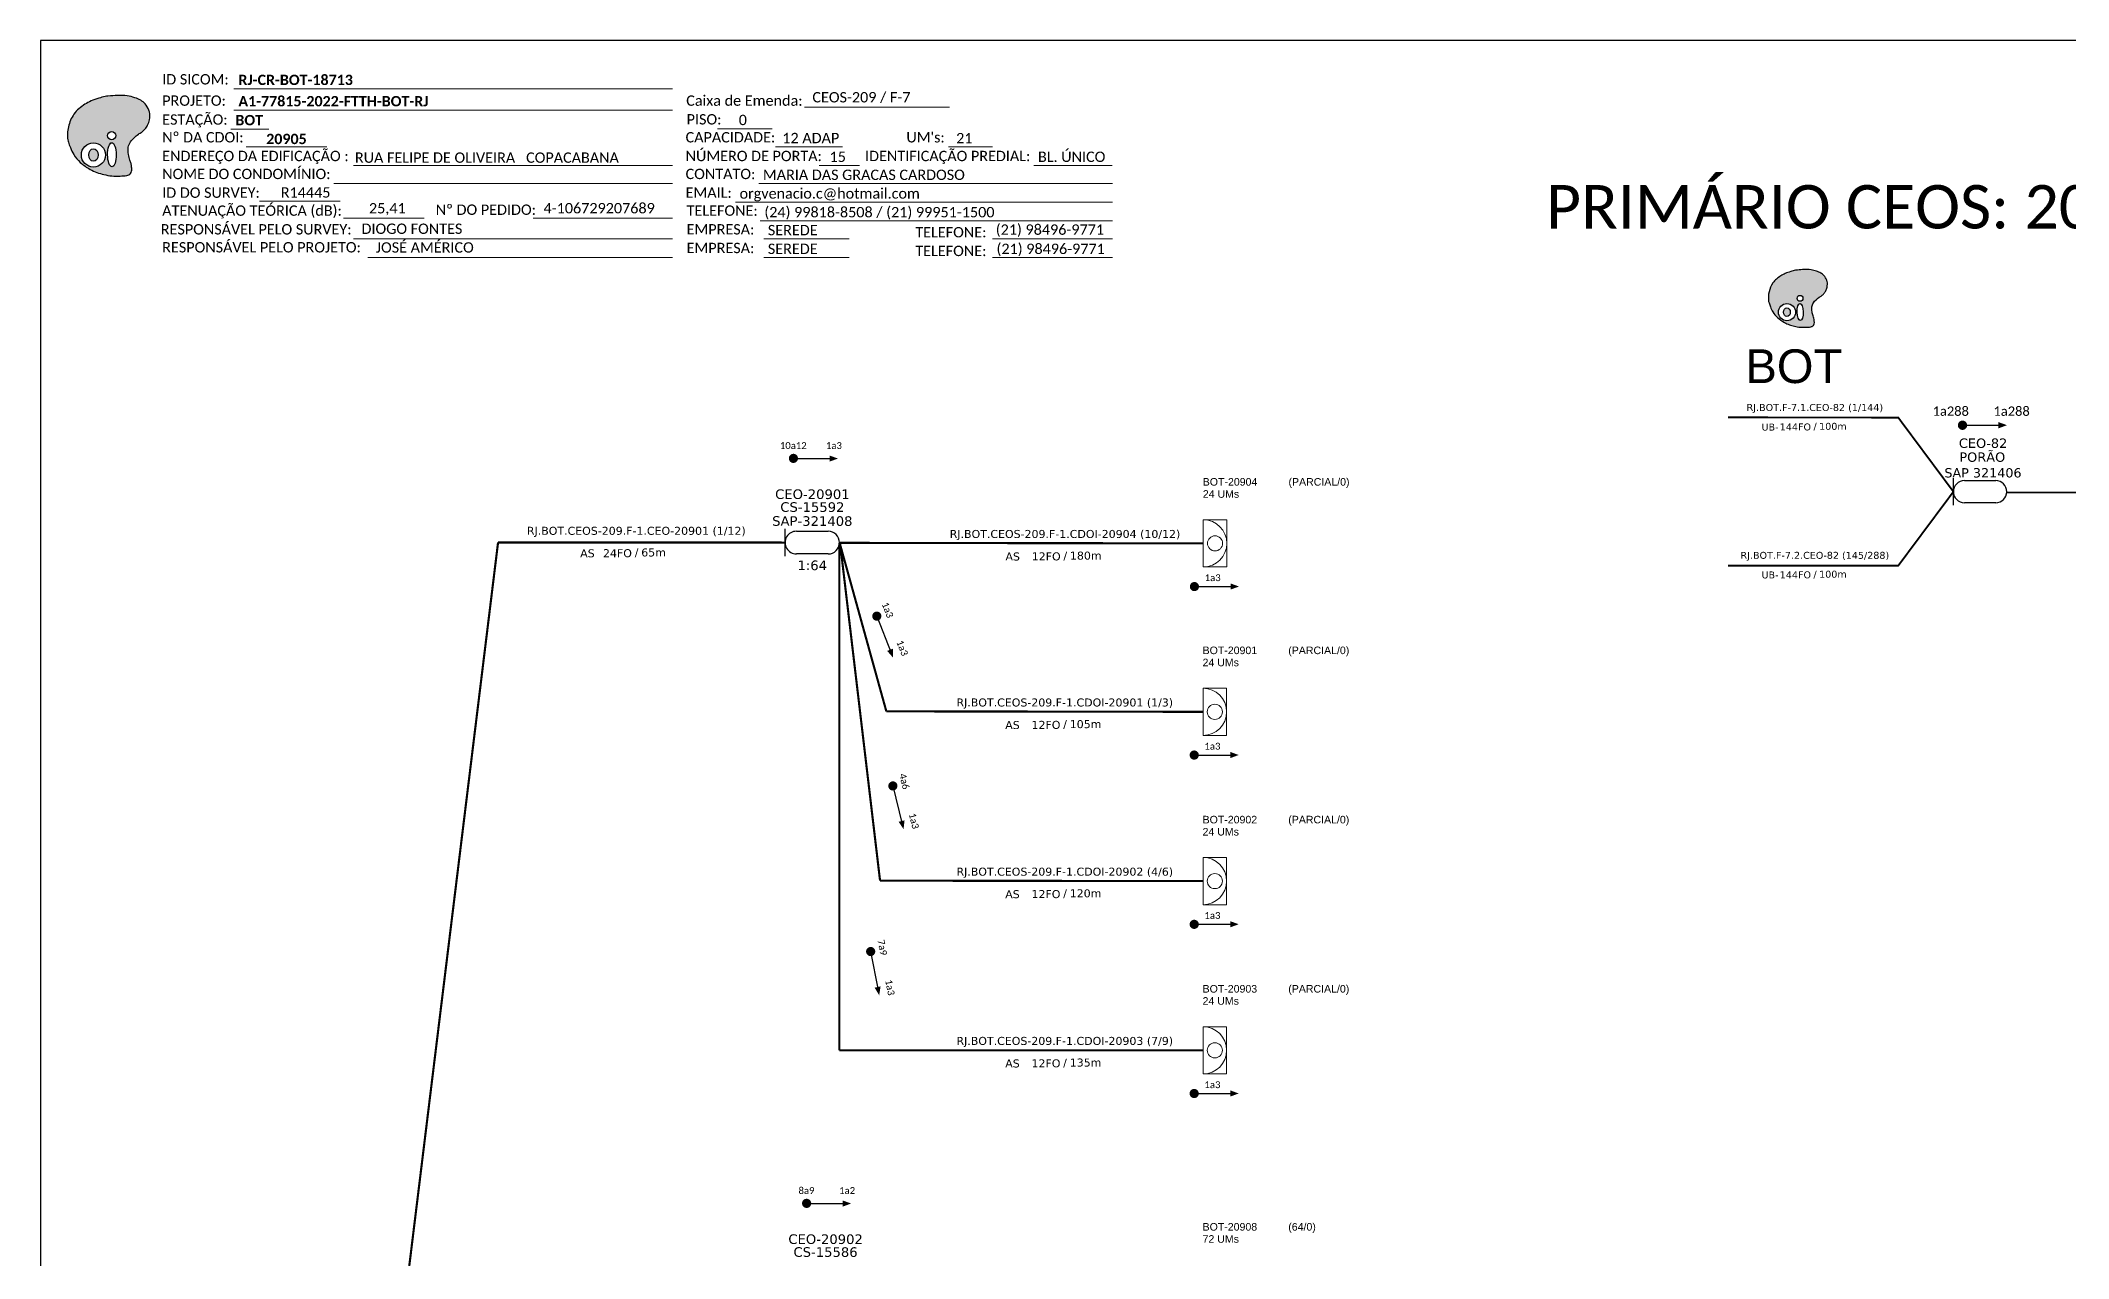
# Model space of a CAD drawing. Extents: x -86 to 1625, y 705 to 1299.
# Drawn here: x -85.8 to 265.4, y 1088.1 to 1299 of the extents above; entities that cross this region are included whole.
import ezdxf
from ezdxf.enums import TextEntityAlignment as Align

# ---------------------------------------------------------------- set-up
doc = ezdxf.new("R2010")
doc.units = 0
for name, color, linetype, lineweight in [("20.0-LEGENDA DOS CDO'S", 1, 'Continuous', 0), ('20.1-CDO_INTERIOR', 1, 'Continuous', 0), ('40.1-ETIQUETAS', 1, 'Continuous', 20)]:
    doc.layers.add(name, color=color, linetype=linetype, lineweight=lineweight)
for name, color, linetype in [('20.4-CEO', 1, 'Continuous'), ('20.4-CEOS', 1, 'Continuous'), ('20.5-CABO AÉREO', 1, 'Continuous'), ('CAP a instalar', 1, 'Continuous'), ('SETA', 7, 'Continuous'), ('texto', 255, 'Continuous')]:
    doc.layers.add(name, color=color, linetype=linetype)
doc.styles.add('ARIAL', font='arial.ttf')
doc.styles.add('siredit', font='verdana.ttf')
doc.styles.get("Standard").update_dxf_attribs({"font": 'arial.ttf'})
doc.styles.add('WMF-Calibri0', font='calibri.ttf')
doc.styles.add('WMF-Calibri1', font='calibrib.ttf')
doc.linetypes.add('FENCELINE1', pattern='A,0.25,-0.1,[133,ltypeshp.shx,S=0.1,R=0,X=-0.1,Y=0],-0.1,1', length=1.45)

# ---------------------------------------------------------------- blocks, each defined once
blk = doc.blocks.new('OI')
h = blk.add_hatch(color=40)
edge = h.paths.add_edge_path()
edge.add_spline(control_points=[(4.35, -0.67), (3.92, -0.99), (3.26, -1.5), (2.81, -2.59), (2.9, -3.5), (3.06, -4.27), (3.31, -4.85), (3.37, -5.39), (3.4, -5.88), (3.2, -6.4), (2.54, -6.61), (1.65, -6.63), (0.55, -6.67), (-0.56, -6.42), (-1.61, -6.14), (-2.77, -5.61), (-3.92, -4.77), (-4.89, -3.7), (-5.34, -2.65), (-5.6, -1.94), (-5.85, -0.96), (-5.71, 0.47), (-5.1, 2.02), (-4.14, 3.02), (-3.3, 3.61), (-2.37, 4.16), (-1.36, 4.44), (-0.56, 4.7), (0.79, 4.85), (2.24, 4.97), (3.79, 4.57), (4.67, 4.21), (5.44, 3.65), (5.76, 2.99), (6.03, 2.21), (6.01, 1.46), (5.72, 0.64), (5.31, 0.08), (4.88, -0.38), (4.51, -0.55), (4.35, -0.67)], knot_values=[0, 0, 0, 0, 1.60434, 2.417191, 3.427595, 4.282808, 4.776746, 5.304182, 5.888771, 6.258406, 6.858137, 7.79129, 8.986195, 10.124242, 11.187857, 12.242908, 13.953784, 15.414161, 16.515391, 17.349188, 17.675853, 19.552021, 21.515531, 22.568638, 23.63245, 24.621084, 25.782718, 26.745347, 27.142653, 29.870543, 31.004649, 31.921532, 32.709589, 33.801391, 34.042471, 35.192333, 35.971461, 36.628871, 37.254359, 37.836911, 37.836911, 37.836911, 37.836911], degree=3, periodic=0)
h.paths.add_polyline_path([(1.13, -0.87, -1), (-0.04, -0.87, -1)], flags=16)
edge = h.paths.add_edge_path(flags=16)
edge.add_ellipse((0.56, -3.59), major_axis=(-0.02, 1.71), ratio=0.361305, start_angle=0, end_angle=360)
h.paths.add_polyline_path([(-0.36, -3.62, -1), (-3.8, -3.62, -1)], flags=16)
edge = h.paths.add_edge_path(flags=0)
edge.add_ellipse((-2.08, -3.62), major_axis=(0, 0.885), ratio=0.758294, start_angle=0, end_angle=360)
at = {"color": 40}
for centre, radius in [((-2.08, -3.62), 1.72), ((0.54, -0.87), 0.587)]:
    blk.add_circle(centre, radius, dxfattribs=at)
blk.add_ellipse((-2.08, -3.62), major_axis=(0, 0.885), ratio=0.758294, start_param=-3.141592653589792, end_param=3.141592653589792, dxfattribs=at)
blk.add_ellipse((0.56, -3.59), major_axis=(-0.02, 1.71), ratio=0.361305, dxfattribs=at)
at = {"color": 40, "start_tangent": (-0.800898, -0.598801), "end_tangent": (-0.800898, -0.598801)}
blk.add_spline([(4.35, -0.67), (3.2, -1.78), (2.9, -2.54), (2.92, -3.55), (3.12, -4.38), (3.28, -4.85), (3.37, -5.37), (3.35, -5.95), (3.2, -6.29), (2.66, -6.55), (1.73, -6.63), (0.54, -6.62), (-0.58, -6.41), (-1.6, -6.11), (-2.56, -5.67), (-3.95, -4.67), (-4.89, -3.56), (-5.37, -2.56), (-5.64, -1.78), (-5.72, -1.46), (-5.63, 0.42), (-4.84, 2.22), (-4.13, 2.99), (-3.27, 3.62), (-2.4, 4.09), (-1.3, 4.47), (-0.37, 4.72), (0.02, 4.77), (2.75, 4.8), (3.85, 4.53), (4.69, 4.16), (5.31, 3.68), (5.85, 2.73), (5.93, 2.5), (5.94, 1.35), (5.67, 0.62), (5.29, 0.08), (4.84, -0.36), (4.35, -0.67)], degree=3, dxfattribs=at)

msp = doc.modelspace()

# ---------------------------------------------------------------- hatches: boundary and pattern name
h = msp.add_hatch(color=40)
edge = h.paths.add_edge_path()
edge.add_spline(control_points=[(222.21, 1254.56), (221.84, 1254.28), (221.26, 1253.84), (220.88, 1252.89), (220.95, 1252.1), (221.09, 1251.43), (221.32, 1250.93), (221.37, 1250.46), (221.4, 1250.03), (221.23, 1249.59), (220.65, 1249.4), (219.88, 1249.37), (218.92, 1249.34), (217.96, 1249.55), (217.04, 1249.8), (216.03, 1250.26), (215.03, 1250.98), (214.18, 1251.91), (213.79, 1252.82), (213.56, 1253.44), (213.35, 1254.29), (213.46, 1255.53), (213.99, 1256.88), (214.82, 1257.75), (215.55, 1258.27), (216.36, 1258.75), (217.23, 1259), (217.93, 1259.23), (219.11, 1259.36), (220.36, 1259.46), (221.71, 1259.12), (222.47, 1258.81), (223.14, 1258.32), (223.43, 1257.75), (223.67, 1257.08), (223.65, 1256.42), (223.4, 1255.7), (223.04, 1255.21), (222.66, 1254.82), (222.35, 1254.67), (222.21, 1254.56)], knot_values=[0, 0, 0, 0, 1.60434, 2.417191, 3.427595, 4.282808, 4.776746, 5.304182, 5.888771, 6.258406, 6.858137, 7.79129, 8.986195, 10.124242, 11.187857, 12.242908, 13.953784, 15.414161, 16.515391, 17.349188, 17.675853, 19.552021, 21.515531, 22.568638, 23.63245, 24.621084, 25.782718, 26.745347, 27.142653, 29.870543, 31.004649, 31.921532, 32.709589, 33.801391, 34.042471, 35.192333, 35.971461, 36.628871, 37.254359, 37.836911, 37.836911, 37.836911, 37.836911], degree=3, periodic=0)
edge = h.paths.add_edge_path(flags=16)
edge.add_ellipse((218.9, 1254.38), major_axis=(0.51, 0.001), ratio=1, start_angle=180, end_angle=360, ccw=False)
edge.add_ellipse((218.9, 1254.38), major_axis=(-0.51, -0.001), ratio=1, start_angle=180, end_angle=360, ccw=False)
edge = h.paths.add_edge_path(flags=16)
edge.add_ellipse((218.92, 1252.02), major_axis=(-0.02, 1.49), ratio=0.361305, start_angle=0, end_angle=360)
edge = h.paths.add_edge_path(flags=16)
edge.add_ellipse((216.63, 1251.99), major_axis=(1.49, 0), ratio=1, start_angle=180, end_angle=360, ccw=False)
edge.add_ellipse((216.63, 1251.99), major_axis=(-1.49, 0), ratio=1, start_angle=180, end_angle=360, ccw=False)
edge = h.paths.add_edge_path(flags=0)
edge.add_ellipse((216.63, 1251.99), major_axis=(-0.002, 0.769), ratio=0.758294, start_angle=0, end_angle=360)

# ---------------------------------------------------------------- linework, layer by layer
msp.add_lwpolyline([(-85.84, 705.02), (752.73, 705.02), (752.73, 1299.02), (-85.84, 1299.02), (-85.84, 705.02)])
at = {"color": 7, "lineweight": 0}
for points in [[(-52.37, 1290.67), (23.61, 1290.67)], [(-52.37, 1286.98), (23.61, 1286.98)], [(46.45, 1287.47), (71.58, 1287.47)], [(-52.88, 1283.7), (-46.33, 1283.7)], [(31.4, 1283.75), (40.89, 1283.75)], [(-50.22, 1280.63), (-36.28, 1280.63)], [(41.45, 1280.63), (53.07, 1280.63)], [(71.39, 1280.63), (79.06, 1280.63)], [(-31.65, 1277.4), (23.61, 1277.4)], [(49.04, 1277.4), (55.98, 1277.4)], [(86.21, 1277.4), (99.77, 1277.4)], [(-35.06, 1274.28), (23.61, 1274.28)], [(38.57, 1274.28), (99.79, 1274.28)], [(-47.9, 1271.22), (-33.96, 1271.22)], [(-33.37, 1268.25), (-19.42, 1268.25)], [(-0.53, 1268.26), (23.62, 1268.26)], [(34.53, 1271.05), (99.79, 1271.05)], [(-31.65, 1264.7), (23.61, 1264.7)], [(38.81, 1267.81), (99.79, 1267.81)], [(39.42, 1264.7), (54.22, 1264.7)], [(79.02, 1264.7), (99.79, 1264.7)], [(-29.16, 1261.46), (23.61, 1261.46)], [(39.42, 1261.46), (54.22, 1261.46)], [(79.02, 1261.46), (99.79, 1261.46)]]:
    msp.add_lwpolyline(points, dxfattribs=at)
at = {"color": 7, "const_width": 0.805}
msp.add_lwpolyline([(246.63, 1232.41, 1), (247.44, 1232.41, 1)], format="xyb", close=True, dxfattribs=at)
at = {"const_width": 0.792}
for points in [[(44.16, 1226.67, 1), (44.95, 1226.67, 1)], [(58.85, 1199.72, 1), (59.14, 1198.98, 1)], [(58.85, 1199.72, 1), (59.14, 1198.98, 1)], [(61.69, 1170.33, 1), (61.87, 1169.56, 1)], [(61.69, 1170.33, 1), (61.87, 1169.56, 1)], [(57.86, 1141.66, 1), (58.01, 1140.88, 1)], [(57.86, 1141.66, 1), (58.01, 1140.88, 1)], [(46.44, 1097.66, 1), (47.24, 1097.66, 1)]]:
    msp.add_lwpolyline(points, format="xyb", close=True, dxfattribs=at)
for points in [[(113.61, 1204.47, 0.792, 0.792, 1), (114.4, 1204.47, 0.792, 0.792, 1)], [(113.57, 1175.29, 0.792, 0.792, 1), (114.37, 1175.29, 0.792, 0.792, 1)], [(113.57, 1145.98, 0.792, 0.792, 1), (114.37, 1145.98, 0.792, 0.792, 1)], [(113.57, 1116.68, 0.792, 0.792, 1), (114.37, 1116.68, 0.792, 0.792, 1)]]:
    msp.add_lwpolyline(points, format="xyseb", close=True)
at = {"color": 40}
for centre, major_axis, ratio in [((218.9, 1254.38), (0.51, 0.001), 1), ((216.63, 1251.99), (1.49, 0), 1), ((218.92, 1252.02), (-0.02, 1.49), 0.361305)]:
    msp.add_ellipse(centre, major_axis=major_axis, ratio=ratio, dxfattribs=at)
msp.add_ellipse((216.63, 1251.99), major_axis=(-0.002, 0.769), ratio=0.758294, start_param=-3.141592653589792, end_param=3.141592653589792, dxfattribs=at)
at = {"color": 40, "start_tangent": (-0.879222, -0.661036), "end_tangent": (-0.879222, -0.661036)}
msp.add_spline([(222.21, 1254.56), (221.21, 1253.59), (220.95, 1252.94), (220.97, 1252.06), (221.15, 1251.34), (221.29, 1250.93), (221.37, 1250.48), (221.36, 1249.97), (221.22, 1249.68), (220.76, 1249.45), (219.95, 1249.38), (218.91, 1249.38), (217.94, 1249.56), (217.05, 1249.82), (216.21, 1250.2), (215.01, 1251.07), (214.18, 1252.03), (213.77, 1252.9), (213.53, 1253.58), (213.46, 1253.86), (213.53, 1255.49), (214.21, 1257.05), (214.83, 1257.72), (215.58, 1258.27), (216.33, 1258.69), (217.28, 1259.02), (218.09, 1259.24), (218.43, 1259.28), (220.8, 1259.32), (221.76, 1259.08), (222.49, 1258.76), (223.04, 1258.34), (223.51, 1257.52), (223.58, 1257.32), (223.58, 1256.32), (223.35, 1255.69), (223.03, 1255.22), (222.64, 1254.84), (222.21, 1254.56)], degree=3, dxfattribs=at)
at = {"layer": '20.1-CDO_INTERIOR', "color": 251, "lineweight": 18}
for points in [[(119.62, 1207.86), (119.62, 1216.05), (115.53, 1216.05), (115.53, 1207.86)], [(119.59, 1178.68), (119.59, 1186.87), (115.5, 1186.87), (115.5, 1178.68)], [(119.59, 1149.38), (119.59, 1157.56), (115.5, 1157.56), (115.5, 1149.38)], [(119.59, 1120.07), (119.59, 1128.25), (115.5, 1128.25), (115.5, 1120.07)]]:
    msp.add_lwpolyline(points, close=True, dxfattribs=at)
for centre in [(117.58, 1211.95), (117.54, 1182.78), (117.54, 1153.47), (117.54, 1124.16)]:
    msp.add_circle(centre, 1.31, dxfattribs=at)
for centre in [(115.53, 1211.95), (115.5, 1182.78), (115.5, 1153.47), (115.5, 1124.16)]:
    msp.add_arc(centre, 4.09, 270, 90, dxfattribs=at)
at = {"layer": '20.4-CEO', "color": 7}
for p, q in [((247.39, 1222.83), (252.79, 1222.83)), ((252.79, 1218.98), (247.39, 1218.98))]:
    msp.add_line(p, q, dxfattribs=at)
at = {"layer": '20.4-CEO', "color": 7, "const_width": 0.322}
for points in [[(206.44, 1233.77), (235.91, 1233.73), (245.46, 1220.9)], [(206.44, 1208.1), (235.91, 1208.09), (245.46, 1220.9)]]:
    msp.add_lwpolyline(points, dxfattribs=at)
at = {"layer": '20.4-CEO', "color": 7}
msp.add_lwpolyline([(245.46, 1218.58), (245.46, 1223.23)], dxfattribs=at)
for centre, start, end in [((247.39, 1220.9), 90, 270), ((252.79, 1220.9), 270, 90)]:
    msp.add_arc(centre, 1.93, start, end, dxfattribs=at)
at = {"layer": '20.4-CEOS', "color": 7}
for p, q in [((45.08, 1214.05), (50.58, 1214.05)), ((50.58, 1210.12), (45.07, 1210.13))]:
    msp.add_line(p, q, dxfattribs=at)
msp.add_lwpolyline([(43.11, 1209.73), (43.12, 1214.46)], dxfattribs=at)
for centre, start, end in [((45.07, 1212.09), 89.9211, 269.9211), ((50.58, 1212.08), 269.9211, 89.9211)]:
    msp.add_arc(centre, 1.96, start, end, dxfattribs=at)
at = {"layer": '20.5-CABO AÉREO', "color": 7, "ltscale": 8, "const_width": 0.322}
msp.add_lwpolyline([(254.71, 1220.75), (294.94, 1220.75)], dxfattribs=at)
at = {"layer": 'CAP a instalar', "color": 7, "linetype": 'FENCELINE1', "ltscale": 7, "const_width": 0.37}
for points in [[(-6.6, 1212.11), (-28.28, 1035.48)], [(-6.6, 1212.11), (43.11, 1212.09)]]:
    msp.add_lwpolyline(points, dxfattribs=at)
at = {"layer": 'CAP a instalar', "color": 251, "linetype": 'FENCELINE1', "ltscale": 7, "const_width": 0.37}
for points in [[(52.52, 1212.04), (115.5, 1211.95)], [(52.52, 1212.04), (52.52, 1124.16)], [(52.55, 1212.08), (60.65, 1182.86)], [(52.63, 1212.04), (59.56, 1153.54)], [(60.65, 1182.86), (115.5, 1182.78)], [(59.56, 1153.54), (115.5, 1153.47)], [(115.5, 1124.16), (52.52, 1124.16)]]:
    msp.add_lwpolyline(points, dxfattribs=at)
at = {"layer": 'SETA', "color": 7}
msp.add_lwpolyline([(247.03, 1232.41), (254.03, 1232.41)], dxfattribs=at)
at = {"layer": 'SETA'}
for points in [[(44.55, 1226.67), (51.36, 1226.67)], [(114.01, 1204.47), (120.82, 1204.47)], [(59, 1199.35), (61.48, 1193.01)], [(59, 1199.35), (61.48, 1193.01)], [(113.97, 1175.29), (120.78, 1175.29)], [(61.78, 1169.94), (63.4, 1163.33)], [(61.78, 1169.94), (63.4, 1163.33)], [(113.97, 1145.98), (120.78, 1145.98)], [(57.93, 1141.27), (59.22, 1134.58)], [(57.93, 1141.27), (59.22, 1134.58)], [(113.97, 1116.68), (120.78, 1116.68)], [(46.84, 1097.66), (53.65, 1097.66)]]:
    msp.add_lwpolyline(points, dxfattribs=at)
at = {"layer": 'SETA', "color": 7}
msp.add_solid([(253.26, 1232.95), (254.74, 1232.42), (253.27, 1231.87)], dxfattribs=at)
at = {"layer": 'SETA'}
for points in [[(50.81, 1227.17), (52.27, 1226.64), (50.81, 1226.11)], [(120.27, 1205.01), (121.72, 1204.48), (120.27, 1203.95)], [(61.78, 1193.71), (61.81, 1192.17), (60.79, 1193.33)], [(61.78, 1193.71), (61.81, 1192.17), (60.79, 1193.33)], [(120.23, 1175.83), (121.68, 1175.3), (120.23, 1174.77)], [(63.8, 1163.99), (63.63, 1162.45), (62.77, 1163.74)], [(63.8, 1163.99), (63.63, 1162.45), (62.77, 1163.74)], [(120.23, 1146.52), (121.68, 1145.99), (120.23, 1145.47)], [(59.65, 1135.22), (59.41, 1133.7), (58.61, 1135.02)], [(59.65, 1135.22), (59.41, 1133.7), (58.61, 1135.02)], [(120.23, 1117.22), (121.68, 1116.69), (120.23, 1116.16)], [(53.1, 1098.16), (54.55, 1097.63), (53.1, 1097.1)]]:
    msp.add_solid(points, dxfattribs=at)

# ---------------------------------------------------------------- block references
at = {"color": 7, "xscale": 1.213923925163967, "yscale": 1.213923925163967, "zscale": 1.213923925163967, "rotation": 0.1532896023949059}
msp.add_blockref('OI', (-74.17, 1283.61), dxfattribs=at)

# ---------------------------------------------------------------- texts
at = {"color": 7, "lineweight": 0, "style": 'WMF-Calibri0'}
for s, height, p in [('ID SICOM:', 1.793, (-64.77, 1291.42)), ('PROJETO:', 1.793, (-64.77, 1287.73)), ('Caixa de Emenda:', 1.7927, (25.99, 1287.73)), ('ESTAÇÃO:', 1.793, (-64.77, 1284.45)), ('PISO:', 1.793, (26.06, 1284.49)), ('Nº DA CDOI:', 1.7927, (-64.77, 1281.38)), ('CAPACIDADE:', 1.7927, (25.88, 1281.38)), ("UM's:", 1.793, (64.12, 1281.38)), ('ENDEREÇO DA EDIFICAÇÃO :', 1.7927, (-64.77, 1278.14)), ('NÚMERO DE PORTA:', 1.7927, (25.88, 1278.14)), ('IDENTIFICAÇÃO PREDIAL:', 1.7927, (56.96, 1278.14)), ('NOME DO CONDOMÍNIO:', 1.7927, (-64.77, 1275.03)), ('CONTATO:', 1.793, (25.88, 1275.03)), ('ID DO SURVEY:', 1.7927, (-64.77, 1271.79)), ('EMAIL:', 1.793, (25.88, 1271.79)), ('ATENUAÇÃO TEÓRICA (dB):', 1.7927, (-64.77, 1268.68)), ('Nº DO PEDIDO:', 1.7927, (-17.4, 1268.84)), ('TELEFONE:', 1.793, (26.06, 1268.68)), ('RESPONSÁVEL PELO SURVEY:', 1.7927, (-65.01, 1265.44)), ('RESPONSÁVEL PELO PROJETO:', 1.7927, (-64.77, 1262.33)), ('EMPRESA:', 1.793, (26.06, 1265.44)), ('TELEFONE:', 1.793, (65.67, 1264.94)), ('EMPRESA:', 1.793, (26.06, 1262.21)), ('TELEFONE:', 1.793, (65.67, 1261.7))]:
    msp.add_text(s, height=height, dxfattribs=at).set_placement(p)
at = {"color": 7}
for s, height, style, p in [('RJ-CR-BOT-18713', 1.7927, 'WMF-Calibri1', (-51.57, 1291.32)), ('A1-77815-2022-FTTH-BOT-RJ', 1.7927, 'WMF-Calibri1', (-51.57, 1287.63)), ('CEOS-209 / F-7', 1.7927, 'WMF-Calibri0', (47.84, 1288.31)), ('BOT', 1.793, 'WMF-Calibri1', (-52.09, 1284.35)), ('0', 1.79, 'WMF-Calibri0', (35.09, 1284.38)), ('12 ADAP', 1.793, 'WMF-Calibri0', (42.63, 1281.25)), ('21', 1.793, 'WMF-Calibri0', (72.74, 1281.23)), ('RUA FELIPE DE OLIVEIRA   COPACABANA', 1.7927, 'WMF-Calibri0', (-31.39, 1277.86)), ('15', 1.793, 'WMF-Calibri0', (50.81, 1278)), ('BL. ÚNICO', 1.793, 'WMF-Calibri0', (86.91, 1278)), ('MARIA DAS GRACAS CARDOSO', 1.7927, 'WMF-Calibri0', (39.27, 1274.88)), ('R14445', 1.793, 'WMF-Calibri0', (-44.23, 1271.83)), ('orgvenacio.c@hotmail.com', 1.7927, 'WMF-Calibri0', (35.23, 1271.65)), ('25,41', 1.793, 'WMF-Calibri0', (-28.96, 1269.09)), ('4-106729207689', 1.7927, 'WMF-Calibri0', (1.28, 1269.1)), ('(24) 99818-8508 / (21) 99951-1500', 1.7927, 'WMF-Calibri0', (39.52, 1268.41)), ('DIOGO FONTES', 1.7927, 'WMF-Calibri0', (-30.25, 1265.54)), ('JOSÉ AMÉRICO', 1.7927, 'WMF-Calibri0', (-27.76, 1262.3)), ('SEREDE', 1.793, 'WMF-Calibri0', (40.13, 1265.3)), ('(21) 98496-9771', 1.7927, 'WMF-Calibri0', (79.6, 1265.39)), ('SEREDE', 1.793, 'WMF-Calibri0', (40.13, 1262.06)), ('(21) 98496-9771', 1.7927, 'WMF-Calibri0', (79.73, 1262.06)), ('BOT', 5.84, 'ARIAL', (209.44, 1239.71))]:
    msp.add_text(s, height=height, dxfattribs=dict(at, style=style)).set_placement(p)
at = {"color": 7, "style": 'WMF-Calibri1'}
msp.add_text('20905', height=1.793, dxfattribs=at).set_placement((-43.25, 1281.09), align=Align.CENTER)
at = {"color": 7, "char_height": 1.6093, "width": 118.8048, "attachment_point": 5, "rotation": 359.9166}
for insert in [(245, 1234.84), (255.54, 1234.84)]:
    msp.add_mtext('{\\fCalibri|b0|i0|c0|p34;\\C256;1a288}', dxfattribs=dict(at, insert=insert))
at = {"char_height": 1.188, "width": 20.0842, "attachment_point": 5, "style": 'ARIAL'}
for s, insert in [('\\C7;\\fCalibri|b0|i0|c0|p34;1a3', (117.17, 1206)), ('{\\fCalibri|b0|i0|c0|p34;\\C7;1a3}', (117.13, 1176.82)), ('\\C7;\\fCalibri|b0|i0|c0|p34;1a3', (117.13, 1147.51)), ('\\C7;\\fCalibri|b0|i0|c0|p34;1a3', (117.13, 1118.2))]:
    msp.add_mtext(s, dxfattribs=dict(at, insert=insert))
at = {"layer": "20.0-LEGENDA DOS CDO'S", "color": 251, "style": 'ARIAL'}
for s, height, p in [('BOT-20904', 1.309, (115.45, 1221.95)), ('(PARCIAL/0)', 1.3094, (130.3, 1221.95)), ('24 UMs', 1.309, (115.46, 1219.85)), ('24 UMs', 1.309, (115.42, 1190.67)), ('BOT-20901', 1.309, (115.42, 1192.77)), ('(PARCIAL/0)', 1.3094, (130.26, 1192.77)), ('24 UMs', 1.309, (115.42, 1161.36)), ('BOT-20902', 1.309, (115.42, 1163.46)), ('(PARCIAL/0)', 1.3094, (130.26, 1163.46)), ('BOT-20903', 1.309, (115.42, 1134.16)), ('(PARCIAL/0)', 1.3094, (130.26, 1134.16)), ('24 UMs', 1.309, (115.42, 1132.06))]:
    msp.add_text(s, height=height, dxfattribs=at).set_placement(p)
at = {"layer": "20.0-LEGENDA DOS CDO'S", "color": 8, "style": 'ARIAL'}
for s, p in [('BOT-20908', (115.42, 1092.94)), ('(64/0)', (130.26, 1092.94)), ('72 UMs', (115.42, 1090.84))]:
    msp.add_text(s, height=1.309, dxfattribs=at).set_placement(p)
at = {"layer": '20.4-CEO', "color": 7, "style": 'siredit'}
for s, height, p in [('CEO-82', 1.631, (250.6, 1229.3)), ('PORÃO', 1.631, (250.46, 1226.89)), ('          SAP 321406', 1.6093, (247.07, 1224.17))]:
    msp.add_text(s, height=height, dxfattribs=at).set_placement(p, align=Align.MIDDLE_CENTER)
at = {"layer": '20.4-CEOS', "color": 7, "style": 'siredit'}
for tag, text, p in [('CEO-20901', 'CEOSXXX', (47.84, 1221.3)), ('CS-15592', 'CS-XXXX', (47.84, 1219.07)), ('SAP-321408', 'SAP 321408', (47.83, 1216.65)), ('1:64', '1:XX', (47.82, 1208.98))]:
    msp.add_attdef(tag, text=text, height=1.662, rotation=359.9211, dxfattribs=at).set_placement(p, align=Align.TOP_CENTER)
at = {"layer": '20.4-CEOS', "color": 5, "style": 'siredit'}
for tag, text, p in [('CEO-20902', 'CEOSXXX', (50.13, 1092.29)), ('CS-15586', 'CS-XXXX', (50.12, 1090.06))]:
    msp.add_attdef(tag, text=text, height=1.662, rotation=359.9211, dxfattribs=at).set_placement(p, align=Align.TOP_CENTER)
at = {"layer": '40.1-ETIQUETAS', "color": 7, "style": 'siredit'}
for s, height, p in [('RJ.BOT.F-7.1.CEO-82 (1/144)', 1.207, (221.46, 1235.48)), ('RJ.BOT.CEOS-209.F-1.CEO-20901 (1/12)', 1.3857, (17.34, 1214.13)), ('RJ.BOT.F-7.2.CEO-82 (145/288)', 1.207, (221.46, 1209.88))]:
    msp.add_text(s, height=height, dxfattribs=at).set_placement(p, align=Align.MIDDLE_CENTER)
for s, height, p in [('/', 1.21, (221.78, 1232.22)), ('UB-', 1.207, (215.18, 1232.09)), ('144FO', 1.207, (220.8, 1232.11)), ('AS', 1.386, (10.13, 1210.23)), ('24FO', 1.386, (16.58, 1210.25)), ('/', 1.39, (17.71, 1210.38)), ('UB-', 1.207, (215.18, 1206.48)), ('144FO', 1.207, (220.8, 1206.5)), ('/', 1.21, (221.78, 1206.61))]:
    msp.add_text(s, height=height, dxfattribs=at).set_placement(p, align=Align.MIDDLE_RIGHT)
for s, height, p in [('100m', 1.207, (222.2, 1232.22)), ('65m', 1.386, (18.2, 1210.38)), ('100m', 1.207, (222.2, 1206.61))]:
    msp.add_text(s, height=height, dxfattribs=at).set_placement(p, align=Align.MIDDLE_LEFT)
at = {"layer": '40.1-ETIQUETAS', "color": 251, "style": 'siredit'}
for s, p in [('RJ.BOT.CEOS-209.F-1.CDOI-20904 (10/12)', (91.59, 1213.58)), ('RJ.BOT.CEOS-209.F-1.CDOI-20901 (1/3)', (91.55, 1184.4)), ('RJ.BOT.CEOS-209.F-1.CDOI-20902 (4/6)', (91.55, 1155.1)), ('RJ.BOT.CEOS-209.F-1.CDOI-20903 (7/9)', (91.55, 1125.79))]:
    msp.add_text(s, height=1.3857, dxfattribs=at).set_placement(p, align=Align.MIDDLE_CENTER)
for s, height, p in [('AS ', 1.386, (84.39, 1209.68)), ('12FO', 1.386, (90.84, 1209.7)), ('/', 1.39, (91.96, 1209.83)), ('AS ', 1.386, (84.35, 1180.5)), ('12FO', 1.386, (90.8, 1180.52)), ('/', 1.39, (91.92, 1180.65)), ('/', 1.39, (91.92, 1151.35)), ('AS ', 1.386, (84.35, 1151.2)), ('12FO', 1.386, (90.8, 1151.22)), ('AS ', 1.386, (84.35, 1121.89)), ('12FO', 1.386, (90.8, 1121.91)), ('/', 1.39, (91.92, 1122.04))]:
    msp.add_text(s, height=height, dxfattribs=at).set_placement(p, align=Align.MIDDLE_RIGHT)
for s, p in [('180m', (92.45, 1209.83)), ('105m', (92.41, 1180.65)), ('120m', (92.41, 1151.35)), ('135m', (92.41, 1122.04))]:
    msp.add_text(s, height=1.386, dxfattribs=at).set_placement(p, align=Align.MIDDLE_LEFT)
at = {"layer": 'texto', "attachment_point": 5}
for s, insert, char_height, width in [('\\C7;\\fCalibri|b0|i0|c0|p34;PRIMÁRIO CEOS: 209', (225.26, 1270.19), 7.5272, 114.7074), ('\\C7;\\fCalibri|b0|i0|c0|p34;10a12', (44.53, 1228.88), 1.188, 20.0842), ('\\C7;\\fCalibri|b0|i0|c0|p34;1a3', (51.57, 1228.88), 1.188, 20.0842), ('\\C7;\\fCalibri|b0|i0|c0|p34;8a9', (46.82, 1099.87), 1.188, 20.0842), ('\\C7;\\fCalibri|b0|i0|c0|p34;1a2', (53.86, 1099.87), 1.188, 20.0842)]:
    msp.add_mtext(s, dxfattribs=dict(at, insert=insert, char_height=char_height, width=width))
at = {"layer": 'texto', "char_height": 1.188, "width": 20.0842, "attachment_point": 5}
for s, insert, rotation in [('\\C7;\\fCalibri|b0|i0|c0|p34;1a3', (60.87, 1200.41), 291.3403), ('\\C7;\\fCalibri|b0|i0|c0|p34;1a3', (63.41, 1193.82), 291.3403), ('\\C7;\\fCalibri|b0|i0|c0|p34;4a6', (63.77, 1170.74), 283.8008), ('\\C7;\\fCalibri|b0|i0|c0|p34;1a3', (65.43, 1163.88), 283.8008), ('\\C7;\\fCalibri|b0|i0|c0|p34;7a9', (59.96, 1141.97), 280.9384), ('\\C7;\\fCalibri|b0|i0|c0|p34;1a3', (61.28, 1135.04), 280.9384)]:
    msp.add_mtext(s, dxfattribs=dict(at, insert=insert, rotation=rotation))

doc.saveas('drawing.dxf')
